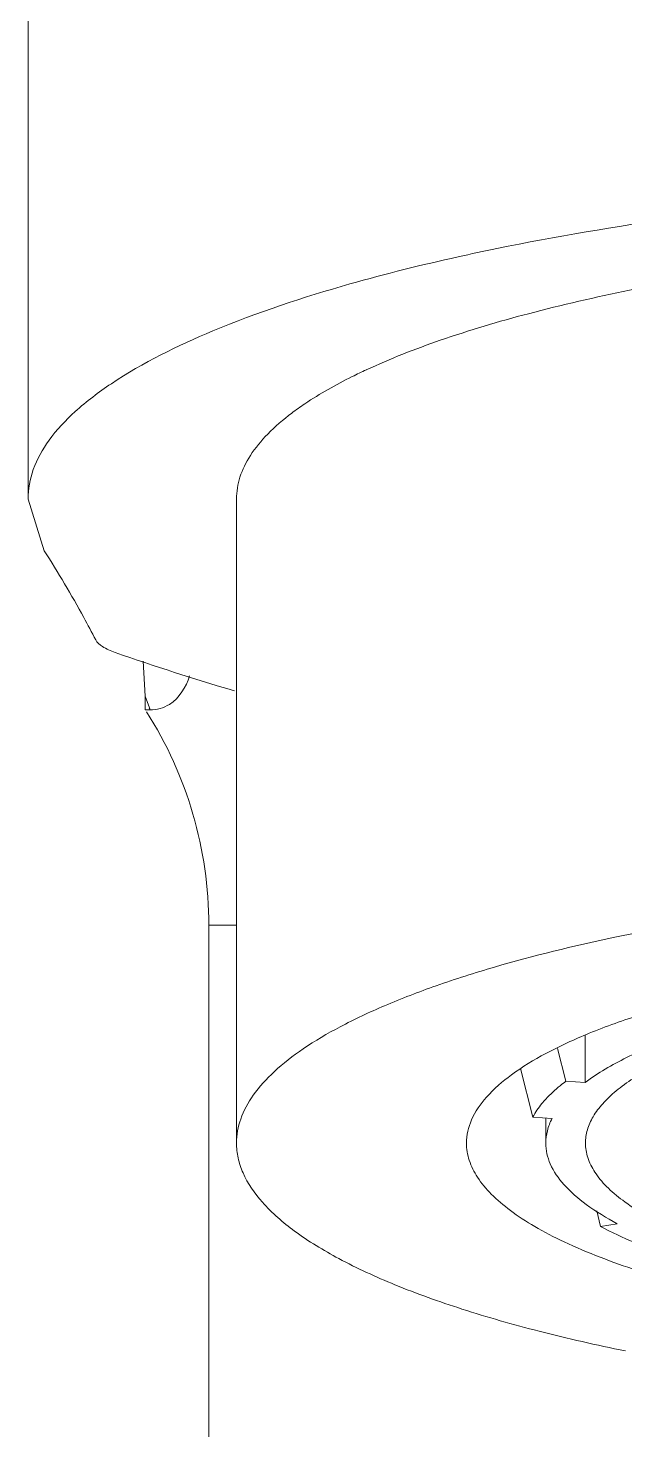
# Model space of a CAD drawing. Header units: millimetres. Extents: x 1243 to 1837, y -1232 to -812.
# Drawn here: x 1569.95 to 1577.48, y -1079.68 to -1062.02 of the extents above; entities that cross this region are included whole.
import ezdxf

# ---------------------------------------------------------------- set-up
doc = ezdxf.new("R2010")
doc.units = ezdxf.units.MM
doc.header["$LTSCALE"] = 0.1
doc.layers.get('0').update_dxf_attribs({"lineweight": 13})

msp = doc.modelspace()

# ---------------------------------------------------------------- linework, layer by layer
at = {"color": 7, "linetype": 'Continuous'}
for p, q in [((1569.952, -1067.955), (1569.952, -1054.202)), ((1569.952, -1067.955), (1570.157, -1068.607)), ((1572.581, -1067.955), (1572.581, -1076.069)), ((1571.404, -1069.998), (1571.431, -1070.441)), ((1571.431, -1070.612), (1571.431, -1070.441)), ((1571.431, -1070.441), (1571.482, -1070.587)), ((1571.491, -1070.612), (1571.431, -1070.612)), ((1572.231, -1073.325), (1572.231, -1080.064)), ((1572.231, -1073.325), (1572.581, -1073.325)), ((1576.978, -1074.716), (1576.978, -1075.306)), ((1576.733, -1075.291), (1576.63, -1074.876)), ((1576.164, -1075.132), (1576.316, -1075.744)), ((1576.733, -1075.291), (1576.978, -1075.306)), ((1576.561, -1075.759), (1576.316, -1075.744)), ((1576.481, -1075.754), (1576.481, -1076.069)), ((1577.169, -1077.12), (1577.124, -1076.924)), ((1577.383, -1077.086), (1577.169, -1077.12))]:
    msp.add_line(p, q, dxfattribs=at)
for centre, radius, start, end in [((1577.249, -1072.875), 7.215, 114.839, 116.3982), ((1581.206, -1040.865), 30.749, 250.7132, 253.658), ((1567.231, -1073.325), 5, 0, 32.54), ((1577.065, -1068.43), 5.986, 201.1277, 201.3794)]:
    msp.add_arc(centre, radius, start, end, dxfattribs=at)
for points, knots in [([(1585.481, -1063.936), (1583.783, -1063.936), (1580.56, -1064.07), (1577.358, -1064.495), (1575.865, -1064.799)], [0, 0, 0, 0, 0.526998, 1, 1, 1, 1]), ([(1574.218, -1066.327), (1574.522, -1066.187), (1575.195, -1065.924), (1576.306, -1065.595), (1577.577, -1065.305), (1579.518, -1064.967), (1582.169, -1064.69), (1584.353, -1064.617), (1585.481, -1064.617)], [0, 0, 0, 0, 0.087478, 0.188915, 0.3031, 0.428425, 0.704604, 1, 1, 1, 1]), ([(1575.865, -1064.799), (1575.701, -1064.833), (1575.079, -1064.965), (1574.462, -1065.118), (1574.01, -1065.246)], [0, 0, 0, 0, 0.262423, 1, 1, 1, 1]), ([(1574.01, -1065.246), (1573.424, -1065.412), (1572.388, -1065.754), (1571.228, -1066.32), (1570.558, -1066.823), (1570.216, -1067.185), (1570.002, -1067.562), (1569.952, -1067.829), (1569.952, -1067.955)], [0, 0, 0, 0, 0.356293, 0.637273, 0.749682, 0.844985, 0.926487, 1, 1, 1, 1]), ([(1573.277, -1066.873), (1573.331, -1066.832), (1573.574, -1066.66), (1573.835, -1066.514), (1574.041, -1066.412)], [0, 0, 0, 0, 0.227792, 1, 1, 1, 1]), ([(1572.581, -1067.955), (1572.581, -1067.862), (1572.613, -1067.667), (1572.754, -1067.388), (1572.979, -1067.117), (1573.17, -1066.954), (1573.277, -1066.873)], [0, 0, 0, 0, 0.209442, 0.437359, 0.697918, 1, 1, 1, 1]), ([(1570.805, -1069.729), (1570.756, -1069.635), (1570.553, -1069.254), (1570.332, -1068.882), (1570.157, -1068.607)], [0, 0, 0, 0, 0.245826, 1, 1, 1, 1]), ([(1571.05, -1069.888), (1570.994, -1069.868), (1570.904, -1069.83), (1570.824, -1069.764), (1570.805, -1069.729)], [0, 0, 0, 0, 0.600408, 1, 1, 1, 1]), ([(1571.491, -1070.612), (1571.576, -1070.612), (1571.812, -1070.545), (1571.946, -1070.324), (1571.988, -1070.184)], [0, 0, 0, 0, 0.367636, 1, 1, 1, 1]), ([(1582.905, -1072.798), (1582.24, -1072.833), (1580.948, -1072.928), (1579.087, -1073.153), (1577.391, -1073.451), (1576.328, -1073.708), (1575.835, -1073.852)], [0, 0, 0, 0, 0.278903, 0.542494, 0.784659, 1, 1, 1, 1]), ([(1575.481, -1076.069), (1575.481, -1075.97), (1575.532, -1075.754), (1575.74, -1075.46), (1576.064, -1075.182), (1576.504, -1074.917), (1577.054, -1074.666), (1577.71, -1074.432), (1578.463, -1074.218), (1579.629, -1073.953), (1581.258, -1073.7), (1583.356, -1073.518), (1585.561, -1073.46), (1587.053, -1073.506), (1587.797, -1073.551)], [0, 0, 0, 0, 0.022802, 0.049155, 0.081322, 0.120353, 0.166569, 0.219871, 0.279899, 0.346109, 0.494234, 0.657731, 0.829009, 1, 1, 1, 1]), ([(1575.835, -1073.852), (1575.587, -1073.924), (1575.119, -1074.073), (1574.468, -1074.322), (1573.906, -1074.585), (1573.437, -1074.86), (1573.065, -1075.146), (1572.792, -1075.442), (1572.621, -1075.75), (1572.581, -1075.967), (1572.581, -1076.069)], [0, 0, 0, 0, 0.186747, 0.355333, 0.505113, 0.635917, 0.748277, 0.843799, 0.925804, 1, 1, 1, 1]), ([(1582.492, -1074.01), (1582.102, -1074.048), (1581.353, -1074.136), (1580.289, -1074.317), (1579.341, -1074.536), (1578.533, -1074.788), (1577.96, -1075.032), (1577.59, -1075.246), (1577.373, -1075.402), (1577.201, -1075.562), (1577.076, -1075.727), (1576.999, -1075.896), (1576.981, -1076.013), (1576.981, -1076.069)], [0, 0, 0, 0, 0.190892, 0.367518, 0.526374, 0.664567, 0.780077, 0.829088, 0.872356, 0.910205, 0.943279, 0.972666, 1, 1, 1, 1]), ([(1580.021, -1074.217), (1579.69, -1074.283), (1579.074, -1074.422), (1578.228, -1074.676), (1577.535, -1074.958), (1577.14, -1075.185), (1576.978, -1075.306)], [0, 0, 0, 0, 0.310525, 0.582907, 0.813289, 1, 1, 1, 1]), ([(1576.733, -1075.291), (1576.709, -1075.309), (1576.621, -1075.378), (1576.538, -1075.454), (1576.482, -1075.515)], [0, 0, 0, 0, 0.26663, 1, 1, 1, 1]), ([(1576.482, -1075.515), (1576.465, -1075.533), (1576.403, -1075.604), (1576.349, -1075.683), (1576.316, -1075.744)], [0, 0, 0, 0, 0.266254, 1, 1, 1, 1]), ([(1576.561, -1075.759), (1576.535, -1075.808), (1576.495, -1075.909), (1576.481, -1076.017), (1576.481, -1076.069)], [0, 0, 0, 0, 0.514284, 1, 1, 1, 1]), ([(1572.581, -1076.069), (1572.581, -1076.132), (1572.595, -1076.261), (1572.684, -1076.526), (1572.915, -1076.855), (1573.334, -1077.214), (1573.901, -1077.556), (1574.611, -1077.88), (1575.456, -1078.182), (1576.428, -1078.458), (1577.121, -1078.615), (1577.486, -1078.689)], [0, 0, 0, 0, 0.032413, 0.066211, 0.142321, 0.235226, 0.347957, 0.481444, 0.635388, 0.808777, 1, 1, 1, 1]), ([(1583.165, -1078.587), (1582.635, -1078.554), (1581.611, -1078.469), (1580.145, -1078.272), (1578.826, -1078.017), (1577.69, -1077.71), (1576.879, -1077.405), (1576.353, -1077.134), (1576.043, -1076.934), (1575.798, -1076.728), (1575.618, -1076.515), (1575.507, -1076.296), (1575.481, -1076.142), (1575.481, -1076.069)], [0, 0, 0, 0, 0.188549, 0.365146, 0.525412, 0.665578, 0.782808, 0.832346, 0.875802, 0.913426, 0.945815, 0.974079, 1, 1, 1, 1]), ([(1576.481, -1076.069), (1576.481, -1076.159), (1576.527, -1076.353), (1576.714, -1076.618), (1577.007, -1076.868), (1577.247, -1077.013), (1577.383, -1077.086)], [0, 0, 0, 0, 0.189394, 0.408328, 0.675626, 1, 1, 1, 1]), ([(1576.981, -1076.069), (1576.981, -1076.131), (1577.003, -1076.261), (1577.098, -1076.448), (1577.25, -1076.629), (1577.459, -1076.804), (1577.722, -1076.974), (1578.038, -1077.137), (1578.406, -1077.293), (1578.986, -1077.499), (1579.824, -1077.724), (1580.945, -1077.942), (1582.191, -1078.109), (1583.062, -1078.182), (1583.512, -1078.209)], [0, 0, 0, 0, 0.02592, 0.05418, 0.086564, 0.124185, 0.167635, 0.217167, 0.272813, 0.334444, 0.474603, 0.634862, 0.811454, 1, 1, 1, 1]), ([(1577.169, -1077.12), (1577.31, -1077.195), (1577.62, -1077.338), (1577.94, -1077.458), (1578.112, -1077.516)], [0, 0, 0, 0, 0.468638, 1, 1, 1, 1])]:
    msp.add_open_spline(points, degree=3, knots=knots, dxfattribs=at)

doc.saveas('drawing.dxf')
